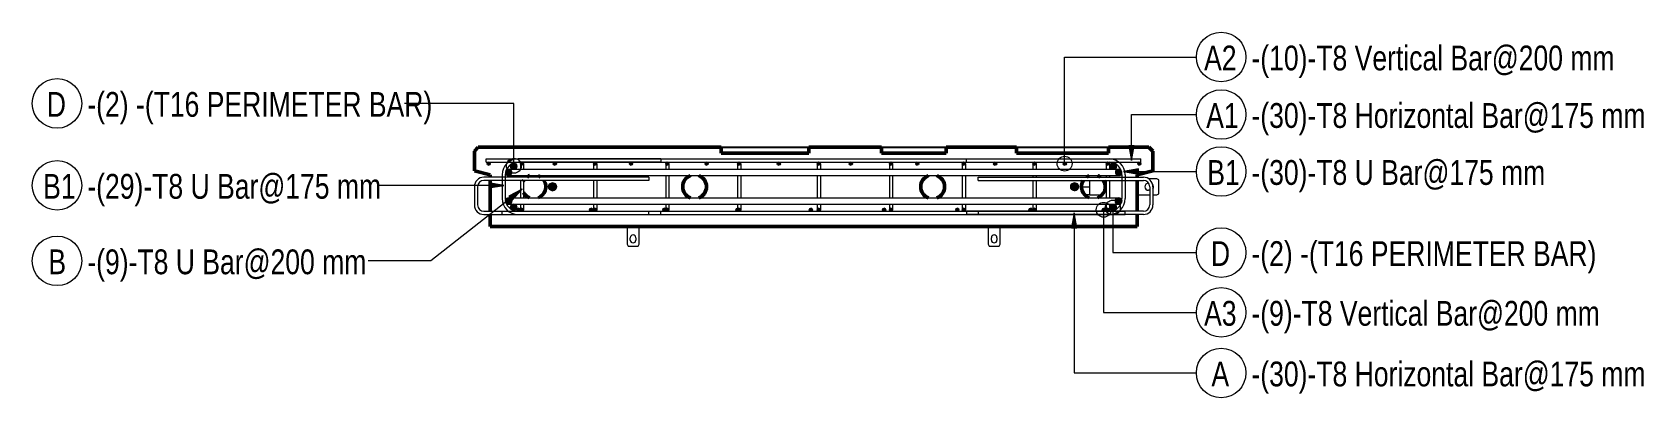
# Model space of a CAD drawing. Header units: millimetres. Extents: x 840 to 20197, y -2485 to 18696.
# Drawn here: x 12028 to 16090, y 17503 to 18425 of the extents above; entities that cross this region are included whole.
import ezdxf

# ---------------------------------------------------------------- set-up
doc = ezdxf.new("R2010")
doc.units = ezdxf.units.MM
for name, color, linetype, lineweight in [('A-GENM', 13, 'Continuous', 18), ('A-WALL', 113, 'Continuous', 25), ('S-RBAR', 171, 'Continuous', 18), ('S-RBAR-IDEN', 171, 'Continuous', 9)]:
    doc.layers.add(name, color=color, linetype=linetype, lineweight=lineweight)
doc.styles.add('Nirmala UI Semilight_1', font='NirmalaS.ttf', dxfattribs={"width": 0.8, "height": 62.5})

# ---------------------------------------------------------------- blocks, each defined once
blk = doc.blocks.new('RR spread anchor face based - RR-SA-2_5-150-1726819-Elevation Top Copy 1')
at = {"layer": 'A-GENM'}
for p, q in [((2993.8, 17935.4), (2993.8, 17890.4)), ((3023.8, 17890.4), (3023.8, 17935.4)), ((2993.8, 17890.4), (2996.3, 17885.4)), ((2996.3, 17885.4), (3021.3, 17885.4)), ((3001.8, 17900.9), (3001.8, 17906.9)), ((3015.8, 17906.9), (3015.8, 17900.9)), ((3021.3, 17885.4), (3023.8, 17890.4))]:
    blk.add_line(p, q, dxfattribs=at)
for centre, start, end in [((3008.8, 17906.9), 0, 180), ((3008.8, 17900.9), 180, 0)]:
    blk.add_arc(centre, 7, start, end, dxfattribs=at)
blk = doc.blocks.new('RR spread anchor face based - RR-SA-3_0-200-1726827-Elevation Top Copy 1')
at = {"layer": 'A-GENM'}
for p, q in [((4138.9, 18035.4), (4158.8, 18035.4)), ((4158.8, 18051.4), (4158.8, 18035.4)), ((4158.8, 18051.4), (4158.8, 18035.5)), ((4158.8, 18035.4), (4158.8, 18015.4)), ((4158.8, 18035.4), (4158.8, 18015.4)), ((4307.5, 18044.4), (4307.9, 18044.4)), ((4328.8, 18055.4), (4307.8, 18055.4)), ((4333.8, 18052.9), (4328.8, 18055.4)), ((4333.8, 18017.9), (4333.8, 18052.9)), ((4158.8, 18015.4), (4147, 18015.4)), ((4158.8, 18015.4), (4190.6, 18015.4)), ((4278.8, 18015.4), (4310.8, 18015.4)), ((4310.8, 18026.4), (4307.5, 18026.4)), ((4318.8, 18015.4), (4328.8, 18015.4)), ((4328.8, 18015.4), (4333.8, 18017.9))]:
    blk.add_line(p, q, dxfattribs=at)
for centre, start, end in [((4307.5, 18035.4), 90, 270), ((4311.5, 18035.4), 324.8168, 43.7744)]:
    blk.add_arc(centre, 9, start, end, dxfattribs=at)
blk = doc.blocks.new('M_Rebar Tag_rfa Dimension - ARROW-793927-Elevation Top Copy 1')
at = {"layer": 'S-RBAR-IDEN'}
blk.add_circle((4490.8, 18217.5), 62.5, dxfattribs=at)
blk = doc.blocks.new('M_Rebar Tag_rfa MARK - DOT 1_5-794230-Elevation Top Copy 1')
at = {"layer": 'S-RBAR-IDEN'}
blk.add_circle((4490.8, 17869.4), 62.5, dxfattribs=at)
blk = doc.blocks.new('M_Rebar Tag_rfa Dimension - DOT 1_5-793931-Elevation Top Copy 1')
at = {"layer": 'S-RBAR-IDEN'}
blk.add_circle((4490.8, 18362.5), 62.5, dxfattribs=at)

msp = doc.modelspace()

# ---------------------------------------------------------------- hatches: boundary and pattern name
at = {"layer": 'S-RBAR'}
h = msp.add_hatch(color=256, dxfattribs=at)
edge = h.paths.add_edge_path()
edge.add_arc((13178.88578, 18093.4305), 4, 0, 360)
for points in [[(13177.64972, 18089.62628), (13182.12185, 18091.07936), (13182.12185, 18095.78164), (13177.64972, 18097.23473), (13174.88578, 18093.4305)], [(13229.27311, 18063.38019), (13235.52776, 18066.39227), (13237.07253, 18073.16036), (13232.74418, 18078.58794), (13225.80204, 18078.58794), (13221.68898, 18073.43033), (13221.72616, 18072.05421), (13223.01846, 18066.39227), (13224.92297, 18065.47511)], [(13245.11104, 18080.22275), (13249.43939, 18085.65033), (13247.89462, 18092.41842), (13241.63997, 18095.4305), (13235.38532, 18092.41842), (13233.84055, 18085.65033), (13238.1689, 18080.22275)], [(13261.28834, 18089.62628), (13265.76048, 18091.07936), (13265.76048, 18095.78164), (13261.28834, 18097.23473), (13258.52441, 18093.4305)], [(13344.42749, 18089.62628), (13348.89963, 18091.07936), (13348.89963, 18095.78164), (13344.42749, 18097.23473), (13341.66356, 18093.4305)], [(13445.84725, 18089.62628), (13450.31939, 18091.07936), (13450.31939, 18095.78164), (13445.84725, 18097.23473), (13443.08332, 18093.4305)], [(13536.20527, 18089.62628), (13540.67741, 18091.07936), (13540.67741, 18095.78164), (13536.20527, 18097.23473), (13533.44134, 18093.4305)], [(13627.90616, 18089.62628), (13632.3783, 18091.07936), (13632.3783, 18095.78164), (13627.90616, 18097.23473), (13625.14223, 18093.4305)], [(13726.73305, 18089.62628), (13731.20518, 18091.07936), (13731.20518, 18095.78164), (13726.73305, 18097.23473), (13723.96912, 18093.4305)], [(13808.71507, 18089.62628), (13813.18721, 18091.07936), (13813.18721, 18095.78164), (13808.71507, 18097.23473), (13805.95114, 18093.4305)], [(13908.51083, 18089.62628), (13912.98296, 18091.07936), (13912.98296, 18095.78164), (13908.51083, 18097.23473), (13905.74689, 18093.4305)], [(14009.52398, 18089.62628), (14013.99611, 18091.07936), (14013.99611, 18095.78164), (14009.52398, 18097.23473), (14006.76005, 18093.4305)], [(14090.2886, 18089.62628), (14094.76074, 18091.07936), (14094.76074, 18095.78164), (14090.2886, 18097.23473), (14087.52467, 18093.4305)], [(14191.58289, 18089.62628), (14196.05502, 18091.07936), (14196.05502, 18095.78164), (14191.58289, 18097.23473), (14188.81895, 18093.4305)], [(14257.69138, 18089.62628), (14262.16352, 18091.07936), (14262.16352, 18095.78164), (14257.69138, 18097.23473), (14254.92745, 18093.4305), (14257.36653, 18090.07339)], [(14374.89179, 18089.62628), (14379.36393, 18091.07936), (14379.36393, 18095.78164), (14374.89179, 18097.23473), (14372.12786, 18093.4305)], [(14453.84416, 18089.62628), (14458.3163, 18091.07936), (14458.3163, 18095.78164), (14453.84416, 18097.23473), (14451.08023, 18093.4305)], [(14553.2007, 18089.62628), (14557.67284, 18091.07936), (14557.67284, 18095.78164), (14553.2007, 18097.23473), (14550.43677, 18093.4305)], [(14629.37194, 18089.62628), (14633.84407, 18091.07936), (14633.84407, 18095.78164), (14629.37194, 18097.23473), (14626.60801, 18093.4305)], [(14737.75961, 18089.62628), (14742.23175, 18091.07936), (14742.23175, 18095.78164), (14737.75961, 18097.23473), (14734.99568, 18093.4305)], [(14752.3816, 18079.4305), (14758.63625, 18082.44258), (14760.18102, 18089.21067), (14755.85267, 18094.63825), (14748.91053, 18094.63825), (14744.58217, 18089.21067), (14746.12694, 18082.44258), (14752.35209, 18079.44471)], [(14766.00711, 18063.38019), (14772.26176, 18066.39227), (14773.58088, 18073.44332), (14769.47818, 18078.58794), (14762.53604, 18078.58794), (14758.20768, 18073.16036), (14759.75246, 18066.39227)], [(14817.39972, 18089.62628), (14821.87185, 18091.07936), (14821.87185, 18095.78164), (14817.39972, 18097.23473), (14814.63578, 18093.4305)], [(13339.81329, 18025.4305), (13346.88436, 18028.35943), (13349.81329, 18035.4305), (13346.88436, 18042.50157), (13339.81329, 18045.4305), (13332.74222, 18042.50157), (13329.81329, 18035.4305), (13332.74222, 18028.35943)], [(14655.45828, 18025.4305), (14662.52935, 18028.35943), (14665.45828, 18035.4305), (14662.52935, 18042.50157), (14655.15815, 18045.30618), (14648.38721, 18042.50157), (14645.45828, 18035.4305), (14648.38721, 18028.35943), (14655.15815, 18025.55482)], [(13229.27311, 17991.55017), (13235.52776, 17994.56226), (13237.07253, 18001.33034), (13232.74418, 18006.75792), (13225.80204, 18006.75792), (13221.47369, 18001.33034), (13223.01846, 17994.56226), (13226.25614, 17993.00307)], [(13245.11104, 17976.47263), (13249.43939, 17981.90021), (13247.89462, 17988.6683), (13241.63997, 17991.68038), (13235.38532, 17988.6683), (13233.84055, 17981.90021), (13238.1689, 17976.47263)], [(14766.00711, 17991.55017), (14772.26176, 17994.56226), (14773.80653, 18001.33034), (14769.47818, 18006.75792), (14762.53604, 18006.75792), (14758.20768, 18001.33034), (14759.75246, 17994.56226)], [(13254.96815, 17973.62628), (13257.73209, 17977.4305), (13254.96815, 17981.23473), (13250.49602, 17979.78164), (13250.49602, 17975.07936)], [(13261.28834, 17973.62628), (13265.76048, 17975.07936), (13265.76048, 17979.78164), (13261.28834, 17981.23473), (13258.52441, 17977.4305)], [(13438.01074, 17973.62628), (13440.77467, 17977.4305), (13438.01074, 17981.23473), (13433.5386, 17979.78164), (13433.5386, 17975.07936)], [(13445.84725, 17973.62628), (13450.31939, 17975.07936), (13450.31939, 17979.78164), (13445.84725, 17981.23473), (13443.08332, 17977.4305)], [(13622.61582, 17973.62628), (13625.37975, 17977.4305), (13622.61582, 17981.23473), (13618.14368, 17979.78164), (13618.14368, 17975.07936)], [(13627.90616, 17973.62628), (13632.3783, 17975.07936), (13632.3783, 17979.78164), (13627.90616, 17981.23473), (13625.14223, 17977.4305)], [(13807.2209, 17973.62628), (13809.98484, 17977.4305), (13807.2209, 17981.23473), (13802.74877, 17979.78164), (13802.74877, 17975.07936)], [(13808.71507, 17973.62628), (13813.18721, 17975.07936), (13813.18721, 17979.78164), (13808.71507, 17981.23473), (13805.95114, 17977.4305)], [(13991.82599, 17973.62628), (13994.58992, 17977.4305), (13991.82599, 17981.23473), (13987.35385, 17979.78164), (13987.35385, 17975.07936)], [(14009.52398, 17973.62628), (14013.99611, 17975.07936), (14013.99611, 17979.78164), (14009.52398, 17981.23473), (14006.76005, 17977.4305)], [(14176.43107, 17973.62628), (14179.195, 17977.4305), (14176.43107, 17981.23473), (14171.95894, 17979.78164), (14171.95894, 17975.07936)], [(14191.58289, 17973.62628), (14196.05502, 17975.07936), (14196.05502, 17979.78164), (14191.58289, 17981.23473), (14188.81895, 17977.4305)], [(14361.03616, 17973.62628), (14363.80009, 17977.4305), (14361.03616, 17981.23473), (14356.56402, 17979.78164), (14356.81444, 17974.998)], [(14374.89179, 17973.62628), (14379.36393, 17975.07936), (14379.36393, 17979.78164), (14374.89179, 17981.23473), (14372.12786, 17977.4305)], [(14545.64124, 17973.62628), (14548.40517, 17977.4305), (14545.64124, 17981.23473), (14541.1691, 17979.78164), (14541.1691, 17975.07936)], [(14553.2007, 17973.62628), (14557.67284, 17975.07936), (14557.67284, 17979.78164), (14553.2007, 17981.23473), (14550.43677, 17977.4305)], [(14730.24632, 17973.62628), (14733.01025, 17977.4305), (14730.24632, 17981.23473), (14725.77419, 17979.78164), (14725.77419, 17975.07936)], [(14737.75961, 17973.62628), (14742.23175, 17975.07936), (14742.23175, 17979.78164), (14737.75961, 17981.23473), (14734.99568, 17977.4305)], [(14752.3816, 17975.68038), (14758.63625, 17978.69246), (14760.18102, 17985.46055), (14755.85267, 17990.88813), (14748.91053, 17990.88813), (14744.58217, 17985.46055), (14746.12694, 17978.69246)]]:
    msp.add_hatch(color=256, dxfattribs=at).paths.add_polyline_path(points)
h = msp.add_hatch(color=256, dxfattribs=at)
edge = h.paths.add_edge_path()
edge.add_arc((13229.27311, 18071.38019), 8, 170.93808727, 270)
edge.add_line((13229.27311, 18063.38019), (13229.27311, 18071.38019))
edge.add_line((13229.27311, 18071.38019), (13221.37296, 18072.64021))
h = msp.add_hatch(color=256, dxfattribs=at)
edge = h.paths.add_edge_path()
edge.add_arc((13229.27311, 18071.38019), 8, 270, 524.58476)
edge.add_line((13221.56091, 18073.50669), (13229.27311, 18071.38019))
edge.add_line((13229.27311, 18071.38019), (13229.27311, 18063.38019))
h = msp.add_hatch(color=256, dxfattribs=at)
edge = h.paths.add_edge_path()
edge.add_arc((13241.63997, 18087.4305), 8, 0, 360)
h = msp.add_hatch(color=256, dxfattribs=at)
edge = h.paths.add_edge_path()
edge.add_arc((13262.52441, 18093.4305), 4, 0, 360)
h = msp.add_hatch(color=256, dxfattribs=at)
edge = h.paths.add_edge_path()
edge.add_arc((13345.66356, 18093.4305), 4, 0, 360)
h = msp.add_hatch(color=256, dxfattribs=at)
edge = h.paths.add_edge_path()
edge.add_arc((13447.08332, 18093.4305), 4, 0, 360)
h = msp.add_hatch(color=256, dxfattribs=at)
edge = h.paths.add_edge_path()
edge.add_arc((13537.44134, 18093.4305), 4, 0, 360)
h = msp.add_hatch(color=256, dxfattribs=at)
edge = h.paths.add_edge_path()
edge.add_arc((13629.14223, 18093.4305), 4, 0, 360)
h = msp.add_hatch(color=256, dxfattribs=at)
edge = h.paths.add_edge_path()
edge.add_arc((13727.96912, 18093.4305), 4, 0, 360)
h = msp.add_hatch(color=256, dxfattribs=at)
edge = h.paths.add_edge_path()
edge.add_arc((13809.95114, 18093.4305), 4, 0, 360)
h = msp.add_hatch(color=256, dxfattribs=at)
edge = h.paths.add_edge_path()
edge.add_arc((13909.74689, 18093.4305), 4, 0, 360)
h = msp.add_hatch(color=256, dxfattribs=at)
edge = h.paths.add_edge_path()
edge.add_arc((14010.76005, 18093.4305), 4, 0, 360)
h = msp.add_hatch(color=256, dxfattribs=at)
edge = h.paths.add_edge_path()
edge.add_arc((14091.52467, 18093.4305), 4, 0, 360)
h = msp.add_hatch(color=256, dxfattribs=at)
edge = h.paths.add_edge_path()
edge.add_arc((14192.81895, 18093.4305), 4, 0, 360)
h = msp.add_hatch(color=256, dxfattribs=at)
edge = h.paths.add_edge_path()
edge.add_arc((14258.92745, 18093.4305), 4, 0, 360)
h = msp.add_hatch(color=256, dxfattribs=at)
edge = h.paths.add_edge_path()
edge.add_arc((14376.12786, 18093.4305), 4, 0, 360)
h = msp.add_hatch(color=256, dxfattribs=at)
edge = h.paths.add_edge_path()
edge.add_arc((14455.08023, 18093.4305), 4, 0, 360)
h = msp.add_hatch(color=256, dxfattribs=at)
edge = h.paths.add_edge_path()
edge.add_arc((14554.43677, 18093.4305), 4, 0, 360)
h = msp.add_hatch(color=256, dxfattribs=at)
edge = h.paths.add_edge_path()
edge.add_arc((14630.60801, 18093.4305), 4, 0, 360)
h = msp.add_hatch(color=256, dxfattribs=at)
edge = h.paths.add_edge_path()
edge.add_arc((14738.99568, 18093.4305), 4, 0, 360)
h = msp.add_hatch(color=256, dxfattribs=at)
edge = h.paths.add_edge_path()
edge.add_arc((14752.3816, 18087.4305), 8, 0, 360)
h = msp.add_hatch(color=256, dxfattribs=at)
edge = h.paths.add_edge_path()
edge.add_arc((14766.00711, 18071.38019), 8, 15.53832467, 270)
edge.add_line((14766.00711, 18063.38019), (14766.00711, 18071.38019))
edge.add_line((14766.00711, 18071.38019), (14773.71472, 18073.52326))
h = msp.add_hatch(color=256, dxfattribs=at)
edge = h.paths.add_edge_path()
edge.add_arc((14766.00711, 18071.38019), 8, 270, 368.87930253)
edge.add_line((14773.91123, 18072.61502), (14766.00711, 18071.38019))
edge.add_line((14766.00711, 18071.38019), (14766.00711, 18063.38019))
h = msp.add_hatch(color=256, dxfattribs=at)
edge = h.paths.add_edge_path()
edge.add_arc((14818.63578, 18093.4305), 4, 0, 360)
h = msp.add_hatch(color=256, dxfattribs=at)
edge = h.paths.add_edge_path()
edge.add_arc((13339.81329, 18035.4305), 10, 0, 360)
h = msp.add_hatch(color=256, dxfattribs=at)
edge = h.paths.add_edge_path()
edge.add_arc((14655.45828, 18035.4305), 10, 0, 360)
h = msp.add_hatch(color=256, dxfattribs=at)
edge = h.paths.add_edge_path()
edge.add_arc((13229.27311, 17999.55017), 8, 0, 360)
h = msp.add_hatch(color=256, dxfattribs=at)
edge = h.paths.add_edge_path()
edge.add_arc((13241.63997, 17983.68038), 8, 0, 360)
h = msp.add_hatch(color=256, dxfattribs=at)
edge = h.paths.add_edge_path()
edge.add_arc((14752.3816, 17983.68038), 8, 0, 360)
h = msp.add_hatch(color=256, dxfattribs=at)
edge = h.paths.add_edge_path()
edge.add_arc((14766.00711, 17999.55017), 8, 0, 360)
h = msp.add_hatch(color=256, dxfattribs=at)
edge = h.paths.add_edge_path()
edge.add_arc((13253.73209, 17977.4305), 4, 0, 360)
h = msp.add_hatch(color=256, dxfattribs=at)
edge = h.paths.add_edge_path()
edge.add_arc((13262.52441, 17977.4305), 4, 0, 360)
h = msp.add_hatch(color=256, dxfattribs=at)
edge = h.paths.add_edge_path()
edge.add_arc((13436.77467, 17977.4305), 4, 0, 360)
h = msp.add_hatch(color=256, dxfattribs=at)
edge = h.paths.add_edge_path()
edge.add_arc((13447.08332, 17977.4305), 4, 0, 360)
h = msp.add_hatch(color=256, dxfattribs=at)
edge = h.paths.add_edge_path()
edge.add_arc((13621.37975, 17977.4305), 4, 0, 360)
h = msp.add_hatch(color=256, dxfattribs=at)
edge = h.paths.add_edge_path()
edge.add_arc((13629.14223, 17977.4305), 4, 0, 360)
h = msp.add_hatch(color=256, dxfattribs=at)
edge = h.paths.add_edge_path()
edge.add_arc((13805.98484, 17977.4305), 4, 0, 360)
h = msp.add_hatch(color=256, dxfattribs=at)
edge = h.paths.add_edge_path()
edge.add_arc((13809.95114, 17977.4305), 4, 0, 360)
h = msp.add_hatch(color=256, dxfattribs=at)
edge = h.paths.add_edge_path()
edge.add_arc((13990.58992, 17977.4305), 4, 0, 360)
h = msp.add_hatch(color=256, dxfattribs=at)
edge = h.paths.add_edge_path()
edge.add_arc((14010.76005, 17977.4305), 4, 0, 360)
h = msp.add_hatch(color=256, dxfattribs=at)
edge = h.paths.add_edge_path()
edge.add_arc((14175.195, 17977.4305), 4, 0, 360)
h = msp.add_hatch(color=256, dxfattribs=at)
edge = h.paths.add_edge_path()
edge.add_arc((14192.81895, 17977.4305), 4, 0, 360)
h = msp.add_hatch(color=256, dxfattribs=at)
edge = h.paths.add_edge_path()
edge.add_arc((14359.80009, 17977.4305), 4, 0, 360)
h = msp.add_hatch(color=256, dxfattribs=at)
edge = h.paths.add_edge_path()
edge.add_arc((14376.12786, 17977.4305), 4, 0, 360)
h = msp.add_hatch(color=256, dxfattribs=at)
edge = h.paths.add_edge_path()
edge.add_arc((14544.40517, 17977.4305), 4, 0, 360)
h = msp.add_hatch(color=256, dxfattribs=at)
edge = h.paths.add_edge_path()
edge.add_arc((14554.43677, 17977.4305), 4, 0, 360)
h = msp.add_hatch(color=256, dxfattribs=at)
edge = h.paths.add_edge_path()
edge.add_arc((14729.01025, 17977.4305), 4, 0, 360)
h = msp.add_hatch(color=256, dxfattribs=at)
edge = h.paths.add_edge_path()
edge.add_arc((14738.99568, 17977.4305), 4, 0, 360)
at = {"layer": 'S-RBAR-IDEN'}
for points in [[(14798.74658, 18101.4305), (14805.35884, 18138.9305), (14792.13432, 18138.9305)], [(14778.63578, 18073.82629), (14816.13578, 18067.21403), (14816.13578, 18080.43855)], [(13216.63578, 18038.94779), (13179.13578, 18045.56005), (13179.13578, 18032.33552)], [(13262.8985, 18029.46544), (13229.33032, 18011.48908), (13237.50301, 18001.09219)], [(14654.16969, 17969.4305), (14647.55743, 17931.9305), (14660.78195, 17931.9305)]]:
    msp.add_hatch(color=256, dxfattribs=at).paths.add_polyline_path(points)

# ---------------------------------------------------------------- linework, layer by layer
at = {"layer": 'A-WALL', "lineweight": 50}
for p, q in [((13152.63837, 18135.4305), (13142.63578, 18125.42792)), ((13142.63578, 18125.42792), (13142.63578, 18075.4305)), ((13764.58686, 18135.4305), (13152.63837, 18135.4305)), ((13764.58686, 18120.4305), (13764.58686, 18135.4305)), ((13985.30078, 18120.4305), (13764.58686, 18120.4305)), ((14168.49931, 18135.4305), (13985.30078, 18135.4305)), ((13985.30078, 18135.4305), (13985.30078, 18120.4305)), ((14168.49931, 18120.4305), (14168.49931, 18135.4305)), ((14331.38834, 18120.4305), (14168.49931, 18120.4305)), ((14509.27431, 18135.4305), (14331.38834, 18135.4305)), ((14331.38834, 18135.4305), (14331.38834, 18120.4305)), ((14509.27431, 18120.4305), (14509.27431, 18135.4305)), ((14740.61334, 18120.4305), (14509.27431, 18120.4305)), ((14842.6332, 18135.4305), (14740.61334, 18135.4305)), ((14740.61334, 18135.4305), (14740.61334, 18120.4305)), ((14852.63578, 18125.42792), (14842.6332, 18135.4305)), ((14852.63578, 18075.4305), (14852.63578, 18125.42792)), ((13142.63578, 18075.4305), (13182.63578, 18065.4305)), ((14812.63578, 18065.4305), (14852.63578, 18075.4305)), ((13182.63578, 18065.4305), (13182.63578, 18059.4305)), ((13182.63578, 18051.4305), (13182.63578, 17973.4305)), ((14812.63578, 18059.4305), (14812.63578, 18065.4305)), ((14812.63578, 17973.4305), (14812.63578, 18051.4305)), ((13182.63578, 17965.4305), (13182.63578, 17935.4305)), ((14812.63578, 17935.4305), (14812.63578, 17965.4305)), ((13182.63578, 17935.4305), (14812.63578, 17935.4305))]:
    msp.add_line(p, q, dxfattribs=at)
at = {"layer": 'A-WALL'}
for p, q in [((13764.58686, 18135.4305), (13985.30078, 18135.4305)), ((14168.49931, 18135.4305), (14331.38834, 18135.4305)), ((14509.27431, 18135.4305), (14740.61334, 18135.4305))]:
    msp.add_line(p, q, dxfattribs=at)
at = {"layer": 'A-WALL', "lineweight": 50}
for centre, start, end in [((13292.63578, 18035.4305), 147.51594743, 151.77612386), ((13292.63578, 18035.4305), 110.45849366, 126), ((13292.63578, 18035.4305), 54, 69.54150634), ((13292.63578, 18035.4305), 290.75148935, 32.48405257), ((13697.63578, 18035.4305), 110.45849366, 249.24851065), ((13697.63578, 18035.4305), 290.75148935, 69.54150634), ((14297.63578, 18035.4305), 110.45849366, 249.24851065), ((14297.63578, 18035.4305), 290.75148935, 69.54150634), ((14702.63578, 18035.4305), 147.51594743, 249.24851065), ((14702.63578, 18035.4305), 110.45849366, 126), ((14702.63578, 18035.4305), 54, 69.54150634), ((14702.63578, 18035.4305), 290.75148935, 32.48405257), ((13292.63578, 18035.4305), 208.22387614, 249.24851065)]:
    msp.add_arc(centre, 30, start, end, dxfattribs=at)
at = {"layer": 'S-RBAR'}
for p, q in [((13172.63578, 18105.4305), (14822.63578, 18105.4305)), ((13172.63578, 18097.4305), (13172.63578, 18105.4305)), ((13172.63578, 18097.4305), (14822.63578, 18097.4305)), ((13177.64972, 18097.23473), (13174.88578, 18093.4305)), ((13174.88578, 18093.4305), (13177.64972, 18089.62628)), ((13182.12185, 18095.78164), (13177.64972, 18097.23473)), ((13177.64972, 18089.62628), (13182.12185, 18091.07936)), ((13182.12185, 18091.07936), (13182.12185, 18095.78164)), ((13229.27311, 18071.38019), (13221.37296, 18072.64021)), ((13221.56091, 18073.50669), (13229.27311, 18071.38019)), ((13225.80204, 18078.58794), (13221.68898, 18073.43033)), ((13221.68898, 18073.43033), (13221.72616, 18072.05421)), ((13232.74418, 18078.58794), (13225.80204, 18078.58794)), ((13229.27311, 18079.38019), (13284.77311, 18079.38019)), ((13237.07253, 18073.16036), (13232.74418, 18078.58794)), ((13235.38532, 18092.41842), (13233.84055, 18085.65033)), ((13233.84055, 18085.65033), (13238.1689, 18080.22275)), ((13241.63997, 18095.4305), (13235.38532, 18092.41842)), ((13235.52776, 18066.39227), (13237.07253, 18073.16036)), ((13238.1689, 18080.22275), (13245.11104, 18080.22275)), ((13247.89462, 18092.41842), (13241.63997, 18095.4305)), ((13245.11104, 18080.22275), (13249.43939, 18085.65033)), ((13249.43939, 18085.65033), (13247.89462, 18092.41842)), ((13612.63578, 18105.4305), (13252.63578, 18105.4305)), ((13612.63578, 18097.4305), (13252.63578, 18097.4305)), ((13261.28834, 18097.23473), (13258.52441, 18093.4305)), ((13258.52441, 18093.4305), (13258.52441, 18079.63191)), ((13258.52441, 18093.4305), (13261.28834, 18089.62628)), ((13265.76048, 18095.78164), (13261.28834, 18097.23473)), ((13261.28834, 18089.62628), (13265.76048, 18091.07936)), ((13265.76048, 18091.07936), (13265.76048, 18095.78164)), ((13266.52441, 18093.4305), (13266.52441, 18079.63191)), ((13284.77311, 18079.38019), (14710.50711, 18079.38019)), ((13344.42749, 18097.23473), (13341.66356, 18093.4305)), ((13341.66356, 18093.4305), (13344.42749, 18089.62628)), ((13348.89963, 18095.78164), (13344.42749, 18097.23473)), ((13344.42749, 18089.62628), (13348.89963, 18091.07936)), ((13348.89963, 18091.07936), (13348.89963, 18095.78164)), ((13445.84725, 18097.23473), (13443.08332, 18093.4305)), ((13443.08332, 18093.4305), (13443.08332, 18079.63191)), ((13443.08332, 18093.4305), (13445.84725, 18089.62628)), ((13450.31939, 18095.78164), (13445.84725, 18097.23473)), ((13445.84725, 18089.62628), (13450.31939, 18091.07936)), ((13450.31939, 18091.07936), (13450.31939, 18095.78164)), ((13451.08332, 18093.4305), (13451.08332, 18079.63191)), ((13536.20527, 18097.23473), (13533.44134, 18093.4305)), ((13533.44134, 18093.4305), (13536.20527, 18089.62628)), ((13540.67741, 18095.78164), (13536.20527, 18097.23473)), ((13536.20527, 18089.62628), (13540.67741, 18091.07936)), ((13540.67741, 18091.07936), (13540.67741, 18095.78164)), ((13612.63578, 18105.4305), (13612.63578, 18097.4305)), ((13627.90616, 18097.23473), (13625.14223, 18093.4305)), ((13625.14223, 18093.4305), (13625.14223, 18079.63191)), ((13625.14223, 18093.4305), (13627.90616, 18089.62628)), ((13632.3783, 18095.78164), (13627.90616, 18097.23473)), ((13627.90616, 18089.62628), (13632.3783, 18091.07936)), ((13632.3783, 18091.07936), (13632.3783, 18095.78164)), ((13633.14223, 18093.4305), (13633.14223, 18079.63191)), ((13726.73305, 18097.23473), (13723.96912, 18093.4305)), ((13723.96912, 18093.4305), (13726.73305, 18089.62628)), ((13731.20518, 18095.78164), (13726.73305, 18097.23473)), ((13726.73305, 18089.62628), (13731.20518, 18091.07936)), ((13731.20518, 18091.07936), (13731.20518, 18095.78164)), ((13808.71507, 18097.23473), (13805.95114, 18093.4305)), ((13805.95114, 18093.4305), (13805.95114, 18079.63191)), ((13805.95114, 18093.4305), (13808.71507, 18089.62628)), ((13813.18721, 18095.78164), (13808.71507, 18097.23473)), ((13808.71507, 18089.62628), (13813.18721, 18091.07936)), ((13813.18721, 18091.07936), (13813.18721, 18095.78164)), ((13813.95114, 18093.4305), (13813.95114, 18079.63191)), ((13908.51083, 18097.23473), (13905.74689, 18093.4305)), ((13905.74689, 18093.4305), (13908.51083, 18089.62628)), ((13912.98296, 18095.78164), (13908.51083, 18097.23473)), ((13908.51083, 18089.62628), (13912.98296, 18091.07936)), ((13912.98296, 18091.07936), (13912.98296, 18095.78164)), ((14009.52398, 18097.23473), (14006.76005, 18093.4305)), ((14006.76005, 18093.4305), (14006.76005, 18079.63191)), ((14006.76005, 18093.4305), (14009.52398, 18089.62628)), ((14013.99611, 18095.78164), (14009.52398, 18097.23473)), ((14009.52398, 18089.62628), (14013.99611, 18091.07936)), ((14013.99611, 18091.07936), (14013.99611, 18095.78164)), ((14014.76005, 18093.4305), (14014.76005, 18079.63191)), ((14090.2886, 18097.23473), (14087.52467, 18093.4305)), ((14087.52467, 18093.4305), (14090.2886, 18089.62628)), ((14094.76074, 18095.78164), (14090.2886, 18097.23473)), ((14090.2886, 18089.62628), (14094.76074, 18091.07936)), ((14094.76074, 18091.07936), (14094.76074, 18095.78164)), ((14191.58289, 18097.23473), (14188.81895, 18093.4305)), ((14188.81895, 18093.4305), (14188.81895, 18079.63191)), ((14188.81895, 18093.4305), (14191.58289, 18089.62628)), ((14196.05502, 18095.78164), (14191.58289, 18097.23473)), ((14191.58289, 18089.62628), (14196.05502, 18091.07936)), ((14196.05502, 18091.07936), (14196.05502, 18095.78164)), ((14196.81895, 18093.4305), (14196.81895, 18079.63191)), ((14257.69138, 18097.23473), (14254.92745, 18093.4305)), ((14254.92745, 18093.4305), (14257.36653, 18090.07339)), ((14257.36653, 18090.07339), (14257.69138, 18089.62628)), ((14262.16352, 18095.78164), (14257.69138, 18097.23473)), ((14257.69138, 18089.62628), (14262.16352, 18091.07936)), ((14262.16352, 18091.07936), (14262.16352, 18095.78164)), ((14374.89179, 18097.23473), (14372.12786, 18093.4305)), ((14372.12786, 18093.4305), (14372.12786, 18079.63191)), ((14372.12786, 18093.4305), (14374.89179, 18089.62628)), ((14379.36393, 18095.78164), (14374.89179, 18097.23473)), ((14374.89179, 18089.62628), (14379.36393, 18091.07936)), ((14379.36393, 18091.07936), (14379.36393, 18095.78164)), ((14380.12786, 18093.4305), (14380.12786, 18079.63191)), ((14382.63578, 18105.4305), (14742.63578, 18105.4305)), ((14382.63578, 18097.4305), (14382.63578, 18105.4305)), ((14382.63578, 18097.4305), (14742.63578, 18097.4305)), ((14453.84416, 18097.23473), (14451.08023, 18093.4305)), ((14451.08023, 18093.4305), (14453.84416, 18089.62628)), ((14458.3163, 18095.78164), (14453.84416, 18097.23473)), ((14453.84416, 18089.62628), (14458.3163, 18091.07936)), ((14458.3163, 18091.07936), (14458.3163, 18095.78164)), ((14553.2007, 18097.23473), (14550.43677, 18093.4305)), ((14550.43677, 18093.4305), (14550.43677, 18079.63191)), ((14550.43677, 18093.4305), (14553.2007, 18089.62628)), ((14557.67284, 18095.78164), (14553.2007, 18097.23473)), ((14553.2007, 18089.62628), (14557.67284, 18091.07936)), ((14557.67284, 18091.07936), (14557.67284, 18095.78164)), ((14558.43677, 18093.4305), (14558.43677, 18079.63191)), ((14629.37194, 18097.23473), (14626.60801, 18093.4305)), ((14626.60801, 18093.4305), (14629.37194, 18089.62628)), ((14633.84407, 18095.78164), (14629.37194, 18097.23473)), ((14629.37194, 18089.62628), (14633.84407, 18091.07936)), ((14633.84407, 18091.07936), (14633.84407, 18095.78164)), ((14710.50711, 18079.38019), (14766.00711, 18079.38019)), ((14737.75961, 18097.23473), (14734.99568, 18093.4305)), ((14734.99568, 18093.4305), (14734.99568, 18079.63191)), ((14734.99568, 18093.4305), (14737.75961, 18089.62628)), ((14742.23175, 18095.78164), (14737.75961, 18097.23473)), ((14737.75961, 18089.62628), (14742.23175, 18091.07936)), ((14742.23175, 18091.07936), (14742.23175, 18095.78164)), ((14742.99568, 18093.4305), (14742.99568, 18079.63191)), ((14748.91053, 18094.63825), (14744.58217, 18089.21067)), ((14744.58217, 18089.21067), (14746.12694, 18082.44258)), ((14746.12694, 18082.44258), (14752.35209, 18079.44471)), ((14755.85267, 18094.63825), (14748.91053, 18094.63825)), ((14752.35209, 18079.44471), (14752.3816, 18079.4305)), ((14752.3816, 18079.4305), (14758.63625, 18082.44258)), ((14760.18102, 18089.21067), (14755.85267, 18094.63825)), ((14762.53604, 18078.58794), (14758.20768, 18073.16036)), ((14758.20768, 18073.16036), (14759.75246, 18066.39227)), ((14758.63625, 18082.44258), (14760.18102, 18089.21067)), ((14769.47818, 18078.58794), (14762.53604, 18078.58794)), ((14766.00711, 18071.38019), (14773.71472, 18073.52326)), ((14773.91123, 18072.61502), (14766.00711, 18071.38019)), ((14773.58088, 18073.44332), (14769.47818, 18078.58794)), ((14772.26176, 18066.39227), (14773.58088, 18073.44332)), ((14817.39972, 18097.23473), (14814.63578, 18093.4305)), ((14814.63578, 18093.4305), (14817.39972, 18089.62628)), ((14821.87185, 18095.78164), (14817.39972, 18097.23473)), ((14817.39972, 18089.62628), (14821.87185, 18091.07936)), ((14821.87185, 18091.07936), (14821.87185, 18095.78164)), ((14822.63578, 18097.4305), (14822.63578, 18105.4305)), ((13142.63578, 18035.4305), (13142.63578, 17989.4305)), ((13150.63578, 18035.4305), (13150.63578, 17989.4305)), ((13582.63578, 18059.4305), (13166.63578, 18059.4305)), ((13582.63578, 18051.4305), (13166.63578, 18051.4305)), ((13212.63578, 18065.4305), (13212.63578, 18005.4305)), ((13220.63578, 18065.4305), (13220.63578, 18005.4305)), ((13221.72616, 18072.05421), (13223.01846, 18066.39227)), ((13223.01846, 18066.39227), (13224.92297, 18065.47511)), ((13224.92297, 18065.47511), (13229.27311, 18063.38019)), ((13229.27311, 18071.38019), (13229.27311, 18063.38019)), ((13229.27311, 18063.38019), (13229.27311, 18071.38019)), ((13229.27311, 18063.38019), (13235.52776, 18066.39227)), ((13229.27311, 18063.38019), (13284.77311, 18063.38019)), ((13258.52441, 18063.42071), (13258.52441, 18059.45247)), ((13258.52441, 18051.4305), (13258.52441, 18013.4305)), ((13266.52441, 18063.42071), (13266.52441, 18059.45247)), ((13266.52441, 18051.4305), (13266.52441, 18013.4305)), ((13284.77311, 18063.38019), (14710.50711, 18063.38019)), ((13332.74222, 18042.50157), (13329.81329, 18035.4305)), ((13329.81329, 18035.4305), (13332.74222, 18028.35943)), ((13339.81329, 18045.4305), (13332.74222, 18042.50157)), ((13346.88436, 18042.50157), (13339.81329, 18045.4305)), ((13349.81329, 18035.4305), (13346.88436, 18042.50157)), ((13346.88436, 18028.35943), (13349.81329, 18035.4305)), ((13443.08332, 18063.42071), (13443.08332, 18059.45247)), ((13443.08332, 18051.4305), (13443.08332, 18013.4305)), ((13451.08332, 18063.42071), (13451.08332, 18059.45247)), ((13451.08332, 18051.4305), (13451.08332, 18013.4305)), ((13582.63578, 18059.4305), (13582.63578, 18051.4305)), ((13625.14223, 18063.42071), (13625.14223, 18057.4305)), ((13625.14223, 18057.4305), (13625.14223, 18013.4305)), ((13633.14223, 18063.42071), (13633.14223, 18057.4305)), ((13633.14223, 18057.4305), (13633.14223, 18013.4305)), ((13805.95114, 18063.42071), (13805.95114, 18057.4305)), ((13805.95114, 18057.4305), (13805.95114, 18013.4305)), ((13813.95114, 18063.42071), (13813.95114, 18057.4305)), ((13813.95114, 18057.4305), (13813.95114, 18013.4305)), ((14006.76005, 18063.42071), (14006.76005, 18057.4305)), ((14006.76005, 18057.4305), (14006.76005, 18013.4305)), ((14014.76005, 18063.42071), (14014.76005, 18057.4305)), ((14014.76005, 18057.4305), (14014.76005, 18013.4305)), ((14188.81895, 18063.42071), (14188.81895, 18057.4305)), ((14188.81895, 18057.4305), (14188.81895, 18013.4305)), ((14196.81895, 18063.42071), (14196.81895, 18057.4305)), ((14196.81895, 18057.4305), (14196.81895, 18013.4305)), ((14372.12786, 18063.42071), (14372.12786, 18057.4305)), ((14372.12786, 18057.4305), (14372.12786, 18013.4305)), ((14380.12786, 18063.42071), (14380.12786, 18057.4305)), ((14380.12786, 18057.4305), (14380.12786, 18013.4305)), ((14412.63578, 18059.4305), (14828.63578, 18059.4305)), ((14412.63578, 18051.4305), (14412.63578, 18059.4305)), ((14412.63578, 18051.4305), (14828.63578, 18051.4305)), ((14550.43677, 18063.42071), (14550.43677, 18059.45247)), ((14550.43677, 18051.4305), (14550.43677, 18013.4305)), ((14558.43677, 18063.42071), (14558.43677, 18059.45247)), ((14558.43677, 18051.4305), (14558.43677, 18013.4305)), ((14648.38721, 18042.50157), (14645.45828, 18035.4305)), ((14645.45828, 18035.4305), (14648.38721, 18028.35943)), ((14655.15815, 18045.30618), (14648.38721, 18042.50157)), ((14662.52935, 18042.50157), (14655.15815, 18045.30618)), ((14665.45828, 18035.4305), (14662.52935, 18042.50157)), ((14662.52935, 18028.35943), (14665.45828, 18035.4305)), ((14710.50711, 18063.38019), (14766.00711, 18063.38019)), ((14734.99568, 18063.42071), (14734.99568, 18059.45247)), ((14734.99568, 18051.4305), (14734.99568, 18013.4305)), ((14742.99568, 18063.42071), (14742.99568, 18059.45247)), ((14742.99568, 18051.4305), (14742.99568, 18013.4305)), ((14759.75246, 18066.39227), (14766.00711, 18063.38019)), ((14766.00711, 18071.38019), (14766.00711, 18063.38019)), ((14766.00711, 18063.38019), (14766.00711, 18071.38019)), ((14766.00711, 18063.38019), (14772.26176, 18066.39227)), ((14774.63578, 18065.4305), (14774.63578, 18005.4305)), ((14782.63578, 18065.4305), (14782.63578, 18005.4305)), ((14844.63578, 18035.4305), (14844.63578, 17989.4305)), ((14852.63578, 18035.4305), (14852.63578, 17989.4305)), ((13225.80204, 18006.75792), (13221.47369, 18001.33034)), ((13221.47369, 18001.33034), (13223.01846, 17994.56226)), ((13223.01846, 17994.56226), (13226.25614, 17993.00307)), ((13232.74418, 18006.75792), (13225.80204, 18006.75792)), ((13226.25614, 17993.00307), (13229.27311, 17991.55017)), ((13229.27311, 18007.55017), (13284.77311, 18007.55017)), ((13229.27311, 17991.55017), (13235.52776, 17994.56226)), ((13229.27311, 17991.55017), (13284.77311, 17991.55017)), ((13237.07253, 18001.33034), (13232.74418, 18006.75792)), ((13241.63997, 17991.68038), (13235.38532, 17988.6683)), ((13235.52776, 17994.56226), (13237.07253, 18001.33034)), ((13247.89462, 17988.6683), (13241.63997, 17991.68038)), ((13258.52441, 18013.4305), (13258.52441, 18007.50949)), ((13266.52441, 18013.4305), (13266.52441, 18007.50949)), ((13284.77311, 18007.55017), (14710.50711, 18007.55017)), ((13284.77311, 17991.55017), (14710.50711, 17991.55017)), ((13332.74222, 18028.35943), (13339.81329, 18025.4305)), ((13339.81329, 18025.4305), (13346.88436, 18028.35943)), ((13443.08332, 18013.4305), (13443.08332, 18007.50949)), ((13451.08332, 18013.4305), (13451.08332, 18007.50949)), ((13625.14223, 18013.4305), (13625.14223, 18007.50949)), ((13633.14223, 18013.4305), (13633.14223, 18007.50949)), ((13805.95114, 18013.4305), (13805.95114, 18007.50949)), ((13813.95114, 18013.4305), (13813.95114, 18007.50949)), ((14006.76005, 18013.4305), (14006.76005, 18007.50949)), ((14014.76005, 18013.4305), (14014.76005, 18007.50949)), ((14188.81895, 18013.4305), (14188.81895, 18007.50949)), ((14196.81895, 18013.4305), (14196.81895, 18007.50949)), ((14372.12786, 18013.4305), (14372.12786, 18007.50949)), ((14380.12786, 18013.4305), (14380.12786, 18007.50949)), ((14550.43677, 18013.4305), (14550.43677, 18007.50949)), ((14558.43677, 18013.4305), (14558.43677, 18007.50949)), ((14648.38721, 18028.35943), (14655.15815, 18025.55482)), ((14655.15815, 18025.55482), (14655.45828, 18025.4305)), ((14655.45828, 18025.4305), (14662.52935, 18028.35943)), ((14710.50711, 18007.55017), (14766.00711, 18007.55017)), ((14710.50711, 17991.55017), (14766.00711, 17991.55017)), ((14734.99568, 18013.4305), (14734.99568, 18007.50949)), ((14742.99568, 18013.4305), (14742.99568, 18007.50949)), ((14762.53604, 18006.75792), (14758.20768, 18001.33034)), ((14758.20768, 18001.33034), (14759.75246, 17994.56226)), ((14759.75246, 17994.56226), (14766.00711, 17991.55017)), ((14769.47818, 18006.75792), (14762.53604, 18006.75792)), ((14766.00711, 17991.55017), (14772.26176, 17994.56226)), ((14773.80653, 18001.33034), (14769.47818, 18006.75792)), ((14772.26176, 17994.56226), (14773.80653, 18001.33034)), ((13166.63578, 17973.4305), (13582.63578, 17973.4305)), ((13166.63578, 17965.4305), (13582.63578, 17965.4305)), ((13212.63578, 17973.4305), (14782.63578, 17973.4305)), ((13212.63578, 17965.4305), (13212.63578, 17973.4305)), ((13212.63578, 17965.4305), (14782.63578, 17965.4305)), ((13235.38532, 17988.6683), (13233.84055, 17981.90021)), ((13233.84055, 17981.90021), (13238.1689, 17976.47263)), ((13238.1689, 17976.47263), (13245.11104, 17976.47263)), ((13245.11104, 17976.47263), (13249.43939, 17981.90021)), ((13249.43939, 17981.90021), (13247.89462, 17988.6683)), ((13254.96815, 17981.23473), (13250.49602, 17979.78164)), ((13250.49602, 17979.78164), (13250.49602, 17975.07936)), ((13250.49602, 17975.07936), (13254.96815, 17973.62628)), ((13252.63578, 17973.4305), (13612.63578, 17973.4305)), ((13252.63578, 17965.4305), (13612.63578, 17965.4305)), ((13257.73209, 17977.4305), (13254.96815, 17981.23473)), ((13254.96815, 17973.62628), (13257.73209, 17977.4305)), ((13258.52441, 17991.36256), (13258.52441, 17977.4305)), ((13261.28834, 17981.23473), (13258.52441, 17977.4305)), ((13258.52441, 17977.4305), (13261.28834, 17973.62628)), ((13265.76048, 17979.78164), (13261.28834, 17981.23473)), ((13261.28834, 17973.62628), (13265.76048, 17975.07936)), ((13265.76048, 17975.07936), (13265.76048, 17979.78164)), ((13266.52441, 17991.36256), (13266.52441, 17977.4305)), ((13438.01074, 17981.23473), (13433.5386, 17979.78164)), ((13433.5386, 17979.78164), (13433.5386, 17975.07936)), ((13433.5386, 17975.07936), (13438.01074, 17973.62628)), ((13440.77467, 17977.4305), (13438.01074, 17981.23473)), ((13438.01074, 17973.62628), (13440.77467, 17977.4305)), ((13443.08332, 17991.36256), (13443.08332, 17977.4305)), ((13445.84725, 17981.23473), (13443.08332, 17977.4305)), ((13443.08332, 17977.4305), (13445.84725, 17973.62628)), ((13450.31939, 17979.78164), (13445.84725, 17981.23473)), ((13445.84725, 17973.62628), (13450.31939, 17975.07936)), ((13450.31939, 17975.07936), (13450.31939, 17979.78164)), ((13451.08332, 17991.36256), (13451.08332, 17977.4305)), ((13582.63578, 17965.4305), (13582.63578, 17973.4305)), ((13612.63578, 17965.4305), (13612.63578, 17973.4305)), ((13622.61582, 17981.23473), (13618.14368, 17979.78164)), ((13618.14368, 17979.78164), (13618.14368, 17975.07936)), ((13618.14368, 17975.07936), (13622.61582, 17973.62628)), ((13625.37975, 17977.4305), (13622.61582, 17981.23473)), ((13622.61582, 17973.62628), (13625.37975, 17977.4305)), ((13625.14223, 17991.36256), (13625.14223, 17977.4305)), ((13627.90616, 17981.23473), (13625.14223, 17977.4305)), ((13625.14223, 17977.4305), (13627.90616, 17973.62628)), ((13632.3783, 17979.78164), (13627.90616, 17981.23473)), ((13627.90616, 17973.62628), (13632.3783, 17975.07936)), ((13632.3783, 17975.07936), (13632.3783, 17979.78164)), ((13633.14223, 17991.36256), (13633.14223, 17977.4305)), ((13807.2209, 17981.23473), (13802.74877, 17979.78164)), ((13802.74877, 17979.78164), (13802.74877, 17975.07936)), ((13802.74877, 17975.07936), (13807.2209, 17973.62628)), ((13805.95114, 17991.36256), (13805.95114, 17977.4305)), ((13808.71507, 17981.23473), (13805.95114, 17977.4305)), ((13805.95114, 17977.4305), (13808.71507, 17973.62628)), ((13809.98484, 17977.4305), (13807.2209, 17981.23473)), ((13807.2209, 17973.62628), (13809.98484, 17977.4305)), ((13813.18721, 17979.78164), (13808.71507, 17981.23473)), ((13808.71507, 17973.62628), (13813.18721, 17975.07936)), ((13813.18721, 17975.07936), (13813.18721, 17979.78164)), ((13813.95114, 17991.36256), (13813.95114, 17977.4305)), ((13991.82599, 17981.23473), (13987.35385, 17979.78164)), ((13987.35385, 17979.78164), (13987.35385, 17975.07936)), ((13987.35385, 17975.07936), (13991.82599, 17973.62628)), ((13994.58992, 17977.4305), (13991.82599, 17981.23473)), ((13991.82599, 17973.62628), (13994.58992, 17977.4305)), ((14006.76005, 17991.36256), (14006.76005, 17977.4305)), ((14009.52398, 17981.23473), (14006.76005, 17977.4305)), ((14006.76005, 17977.4305), (14009.52398, 17973.62628)), ((14013.99611, 17979.78164), (14009.52398, 17981.23473)), ((14009.52398, 17973.62628), (14013.99611, 17975.07936)), ((14013.99611, 17975.07936), (14013.99611, 17979.78164)), ((14014.76005, 17991.36256), (14014.76005, 17977.4305)), ((14176.43107, 17981.23473), (14171.95894, 17979.78164)), ((14171.95894, 17979.78164), (14171.95894, 17975.07936)), ((14171.95894, 17975.07936), (14176.43107, 17973.62628)), ((14179.195, 17977.4305), (14176.43107, 17981.23473)), ((14176.43107, 17973.62628), (14179.195, 17977.4305)), ((14188.81895, 17991.36256), (14188.81895, 17977.4305)), ((14191.58289, 17981.23473), (14188.81895, 17977.4305)), ((14188.81895, 17977.4305), (14191.58289, 17973.62628)), ((14196.05502, 17979.78164), (14191.58289, 17981.23473)), ((14191.58289, 17973.62628), (14196.05502, 17975.07936)), ((14196.05502, 17975.07936), (14196.05502, 17979.78164)), ((14196.81895, 17991.36256), (14196.81895, 17977.4305)), ((14361.03616, 17981.23473), (14356.56402, 17979.78164)), ((14356.56402, 17979.78164), (14356.81444, 17974.998)), ((14356.81444, 17974.998), (14361.03616, 17973.62628)), ((14363.80009, 17977.4305), (14361.03616, 17981.23473)), ((14361.03616, 17973.62628), (14363.80009, 17977.4305)), ((14372.12786, 17991.36256), (14372.12786, 17977.4305)), ((14374.89179, 17981.23473), (14372.12786, 17977.4305)), ((14372.12786, 17977.4305), (14374.89179, 17973.62628)), ((14379.36393, 17979.78164), (14374.89179, 17981.23473)), ((14374.89179, 17973.62628), (14379.36393, 17975.07936)), ((14379.36393, 17975.07936), (14379.36393, 17979.78164)), ((14380.12786, 17991.36256), (14380.12786, 17977.4305)), ((14742.63578, 17973.4305), (14382.63578, 17973.4305)), ((14382.63578, 17973.4305), (14382.63578, 17965.4305)), ((14742.63578, 17965.4305), (14382.63578, 17965.4305)), ((14828.63578, 17973.4305), (14412.63578, 17973.4305)), ((14412.63578, 17973.4305), (14412.63578, 17965.4305)), ((14828.63578, 17965.4305), (14412.63578, 17965.4305)), ((14545.64124, 17981.23473), (14541.1691, 17979.78164)), ((14541.1691, 17979.78164), (14541.1691, 17975.07936)), ((14541.1691, 17975.07936), (14545.64124, 17973.62628)), ((14548.40517, 17977.4305), (14545.64124, 17981.23473)), ((14545.64124, 17973.62628), (14548.40517, 17977.4305)), ((14550.43677, 17991.36256), (14550.43677, 17977.4305)), ((14553.2007, 17981.23473), (14550.43677, 17977.4305)), ((14550.43677, 17977.4305), (14553.2007, 17973.62628)), ((14557.67284, 17979.78164), (14553.2007, 17981.23473)), ((14553.2007, 17973.62628), (14557.67284, 17975.07936)), ((14557.67284, 17975.07936), (14557.67284, 17979.78164)), ((14558.43677, 17991.36256), (14558.43677, 17977.4305)), ((14730.24632, 17981.23473), (14725.77419, 17979.78164)), ((14725.77419, 17979.78164), (14725.77419, 17975.07936)), ((14725.77419, 17975.07936), (14730.24632, 17973.62628)), ((14733.01025, 17977.4305), (14730.24632, 17981.23473)), ((14730.24632, 17973.62628), (14733.01025, 17977.4305)), ((14734.99568, 17991.36256), (14734.99568, 17977.4305)), ((14737.75961, 17981.23473), (14734.99568, 17977.4305)), ((14734.99568, 17977.4305), (14737.75961, 17973.62628)), ((14742.23175, 17979.78164), (14737.75961, 17981.23473)), ((14737.75961, 17973.62628), (14742.23175, 17975.07936)), ((14742.23175, 17975.07936), (14742.23175, 17979.78164)), ((14742.99568, 17991.36256), (14742.99568, 17977.4305)), ((14748.91053, 17990.88813), (14744.58217, 17985.46055)), ((14744.58217, 17985.46055), (14746.12694, 17978.69246)), ((14746.12694, 17978.69246), (14752.3816, 17975.68038)), ((14755.85267, 17990.88813), (14748.91053, 17990.88813)), ((14752.3816, 17975.68038), (14758.63625, 17978.69246)), ((14760.18102, 17985.46055), (14755.85267, 17990.88813)), ((14758.63625, 17978.69246), (14760.18102, 17985.46055)), ((14782.63578, 17965.4305), (14782.63578, 17973.4305))]:
    msp.add_line(p, q, dxfattribs=at)
for centre, radius in [((13178.88578, 18093.4305), 4), ((13241.63997, 18087.4305), 8), ((13262.52441, 18093.4305), 4), ((13345.66356, 18093.4305), 4), ((13447.08332, 18093.4305), 4), ((13537.44134, 18093.4305), 4), ((13629.14223, 18093.4305), 4), ((13727.96912, 18093.4305), 4), ((13809.95114, 18093.4305), 4), ((13909.74689, 18093.4305), 4), ((14010.76005, 18093.4305), 4), ((14091.52467, 18093.4305), 4), ((14192.81895, 18093.4305), 4), ((14258.92745, 18093.4305), 4), ((14376.12786, 18093.4305), 4), ((14455.08023, 18093.4305), 4), ((14554.43677, 18093.4305), 4), ((14630.60801, 18093.4305), 4), ((14738.99568, 18093.4305), 4), ((14752.3816, 18087.4305), 8), ((14818.63578, 18093.4305), 4), ((13339.81329, 18035.4305), 10), ((14655.45828, 18035.4305), 10), ((13229.27311, 17999.55017), 8), ((13241.63997, 17983.68038), 8), ((14752.3816, 17983.68038), 8), ((14766.00711, 17999.55017), 8), ((13253.73209, 17977.4305), 4), ((13262.52441, 17977.4305), 4), ((13436.77467, 17977.4305), 4), ((13447.08332, 17977.4305), 4), ((13621.37975, 17977.4305), 4), ((13629.14223, 17977.4305), 4), ((13805.98484, 17977.4305), 4), ((13809.95114, 17977.4305), 4), ((13990.58992, 17977.4305), 4), ((14010.76005, 17977.4305), 4), ((14175.195, 17977.4305), 4), ((14192.81895, 17977.4305), 4), ((14359.80009, 17977.4305), 4), ((14376.12786, 17977.4305), 4), ((14544.40517, 17977.4305), 4), ((14554.43677, 17977.4305), 4), ((14729.01025, 17977.4305), 4), ((14738.99568, 17977.4305), 4)]:
    msp.add_circle(centre, radius, dxfattribs=at)
for centre, radius, start, end in [((13252.63578, 18065.4305), 40, 90, 180), ((13252.63578, 18065.4305), 32, 90, 180), ((13229.27311, 18071.38019), 8, 170.93808727, 270), ((13229.27311, 18071.38019), 8, 270, 164.58476), ((13229.27311, 18071.38019), 8, 90, 148.15544607), ((13262.52441, 18093.4305), 4, 0, 180), ((13447.08332, 18093.4305), 4, 0, 180), ((13629.14223, 18093.4305), 4, 0, 180), ((13809.95114, 18093.4305), 4, 0, 180), ((14010.76005, 18093.4305), 4, 0, 180), ((14192.81895, 18093.4305), 4, 0, 180), ((14376.12786, 18093.4305), 4, 0, 180), ((14554.43677, 18093.4305), 4, 0, 180), ((14738.99568, 18093.4305), 4, 0, 180), ((14742.63578, 18065.4305), 40, 0, 90), ((14742.63578, 18065.4305), 32, 0, 90), ((14766.00711, 18071.38019), 8, 15.53832467, 270), ((14766.00711, 18071.38019), 8, 32.06630011, 90), ((14766.00711, 18071.38019), 8, 270, 8.87930253), ((13166.63578, 18035.4305), 24, 90, 180), ((13166.63578, 18035.4305), 16, 90, 180), ((13229.27311, 18071.38019), 8, 184.01604626, 270), ((14766.00711, 18071.38019), 8, 270, 355.74599078), ((14828.63578, 18035.4305), 24, 0, 90), ((14828.63578, 18035.4305), 16, 0, 90), ((13252.63578, 18005.4305), 40, 180, 270), ((13252.63578, 18005.4305), 32, 180, 270), ((13229.27311, 17999.55017), 8, 90, 176.23519689), ((13229.27311, 17999.55017), 8, 211.10794627, 270), ((14742.63578, 18005.4305), 32, 270, 0), ((14742.63578, 18005.4305), 40, 270, 0), ((14766.00711, 17999.55017), 8, 4.00276607, 90), ((14766.00711, 17999.55017), 8, 270, 328.67030755), ((13166.63578, 17989.4305), 24, 180, 270), ((13166.63578, 17989.4305), 16, 180, 270), ((13262.52441, 17977.4305), 4, 180, 0), ((13447.08332, 17977.4305), 4, 180, 0), ((13629.14223, 17977.4305), 4, 180, 0), ((13809.95114, 17977.4305), 4, 180, 0), ((14010.76005, 17977.4305), 4, 180, 0), ((14192.81895, 17977.4305), 4, 180, 0), ((14376.12786, 17977.4305), 4, 180, 0), ((14554.43677, 17977.4305), 4, 180, 0), ((14738.99568, 17977.4305), 4, 180, 0), ((14828.63578, 17989.4305), 16, 270, 360), ((14828.63578, 17989.4305), 24, 270, 360)]:
    msp.add_arc(centre, radius, start, end, dxfattribs=at)
at = {"layer": 'S-RBAR-IDEN'}
for p, q in [((14630.09656, 18362.47782), (14962.15816, 18362.47782)), ((14630.09656, 18093.62586), (14630.09656, 18362.47782)), ((13242.20831, 18245.50546), (12966.32216, 18245.50546)), ((13242.20831, 18088.20921), (13242.20831, 18245.50546)), ((14798.74658, 18217.47502), (14962.15816, 18217.47502)), ((14798.74658, 18101.4305), (14798.74658, 18217.47502)), ((14805.35884, 18138.9305), (14792.13432, 18138.9305)), ((14792.13432, 18138.9305), (14798.74658, 18101.4305)), ((14798.74658, 18101.4305), (14805.35884, 18138.9305)), ((14816.13578, 18080.43855), (14778.63578, 18073.82629)), ((14778.63578, 18073.82629), (14816.13578, 18067.21403)), ((14778.63578, 18073.82629), (14962.15816, 18073.82629)), ((14816.13578, 18067.21403), (14816.13578, 18080.43855)), ((13216.63578, 18038.94779), (12900.32216, 18038.94779)), ((13216.63578, 18038.94779), (13179.13578, 18045.56005)), ((13179.13578, 18045.56005), (13179.13578, 18032.33552)), ((13179.13578, 18032.33552), (13216.63578, 18038.94779)), ((13262.8985, 18029.46544), (13032.78913, 17848.58324)), ((13262.8985, 18029.46544), (13229.33032, 18011.48908)), ((13229.33032, 18011.48908), (13237.50301, 18001.09219)), ((13237.50301, 18001.09219), (13262.8985, 18029.46544)), ((14654.16969, 17969.4305), (14647.55743, 17931.9305)), ((14660.78195, 17931.9305), (14654.16969, 17969.4305)), ((14654.16969, 17969.4305), (14654.16969, 17565.8907)), ((14728.48144, 17977.29546), (14728.48144, 17718.78114)), ((14751.7379, 17983.03298), (14751.7379, 17869.37719)), ((14647.55743, 17931.9305), (14660.78195, 17931.9305)), ((13032.78913, 17848.58324), (12875.12216, 17848.58324)), ((14751.7379, 17869.37719), (14962.15816, 17869.37719)), ((14728.48144, 17718.78114), (14962.15816, 17718.78114)), ((14654.16969, 17565.8907), (14962.15816, 17565.8907))]:
    msp.add_line(p, q, dxfattribs=at)
for centre in [(13242.20831, 18088.20921), (14630.09656, 18093.62586), (14728.48144, 17977.29546), (14751.7379, 17983.03298)]:
    msp.add_circle(centre, 18.75, dxfattribs=at)

# ---------------------------------------------------------------- block references
at = {"layer": 'A-GENM'}
for name, p in [('RR spread anchor face based - RR-SA-3_0-200-1726827-Elevation Top Copy 1', (10533.82868, 0)), ('RR spread anchor face based - RR-SA-2_5-150-1726819-Elevation Top Copy 1', (10533.82868, 0)), ('RR spread anchor face based - RR-SA-2_5-150-1726819-Elevation Top Copy 1', (11443.82868, 0))]:
    msp.add_blockref(name, p, dxfattribs=at)
at = {"layer": 'S-RBAR-IDEN'}
for name, p in [('M_Rebar Tag_rfa Dimension - DOT 1_5-793931-Elevation Top Copy 1', (10533.82868, 0)), ('M_Rebar Tag_rfa MARK - DOT 1_5-794230-Elevation Top Copy 1', (7600.11059, 376.12827)), ('M_Rebar Tag_rfa Dimension - ARROW-793927-Elevation Top Copy 1', (10533.82868, 0)), ('M_Rebar Tag_rfa Dimension - ARROW-793927-Elevation Top Copy 1', (10533.82868, -143.64873)), ('M_Rebar Tag_rfa Dimension - ARROW-793927-Elevation Top Copy 1', (7600.11059, -178.52724)), ('M_Rebar Tag_rfa Dimension - ARROW-793927-Elevation Top Copy 1', (7600.11059, -368.89178)), ('M_Rebar Tag_rfa MARK - DOT 1_5-794230-Elevation Top Copy 1', (10533.82868, 0)), ('M_Rebar Tag_rfa Dimension - DOT 1_5-793931-Elevation Top Copy 1', (10533.82868, -643.69668)), ('M_Rebar Tag_rfa Dimension - ARROW-793927-Elevation Top Copy 1', (10533.82868, -651.58433))]:
    msp.add_blockref(name, p, dxfattribs=at)

# ---------------------------------------------------------------- texts
at = {"layer": 'S-RBAR-IDEN', "char_height": 62.5, "attachment_point": 1, "style": 'Nirmala UI Semilight_1'}
for s, insert, width in [('A2', (14981.67743, 18391.27901), 99.40925), ('-(10)-T8 Vertical Bar@200 mm', (15101.04025, 18391.27901), 1103.122), ('-(2) -(T16 PERIMETER BAR)', (12167.32216, 18274.30665), 966.835125), ('D', (12065.15934, 18274.30665), 57.7215), ('A1', (14986.97743, 18246.27621), 86.58225), ('-(30)-T8 Horizontal Bar@175 mm', (15101.04025, 18246.27621), 1208.94475), ('B1', (14989.67743, 18102.62748), 80.16875), ('-(30)-T8 U Bar@175 mm', (15101.04025, 18102.62748), 886.666375), ('B1', (12055.95934, 18067.74897), 80.16875), ('-(29)-T8 U Bar@175 mm', (12167.32216, 18067.74897), 886.666375), ('B', (12069.15934, 17877.38443), 48.10125), ('-(9)-T8 U Bar@200 mm', (12167.32216, 17877.38443), 856.20225), ('D', (14998.87743, 17898.17838), 57.7215), ('-(2) -(T16 PERIMETER BAR)', (15101.04025, 17898.17838), 966.835125), ('A3', (14981.67743, 17747.58233), 99.40925), ('-(9)-T8 Vertical Bar@200 mm', (15101.04025, 17747.58233), 1071.0545), ('A', (15000.17743, 17594.69188), 54.51475), ('-(30)-T8 Horizontal Bar@175 mm', (15101.04025, 17594.69188), 1208.94475)]:
    msp.add_mtext(s, dxfattribs=dict(at, insert=insert, width=width))

doc.saveas('drawing.dxf')
